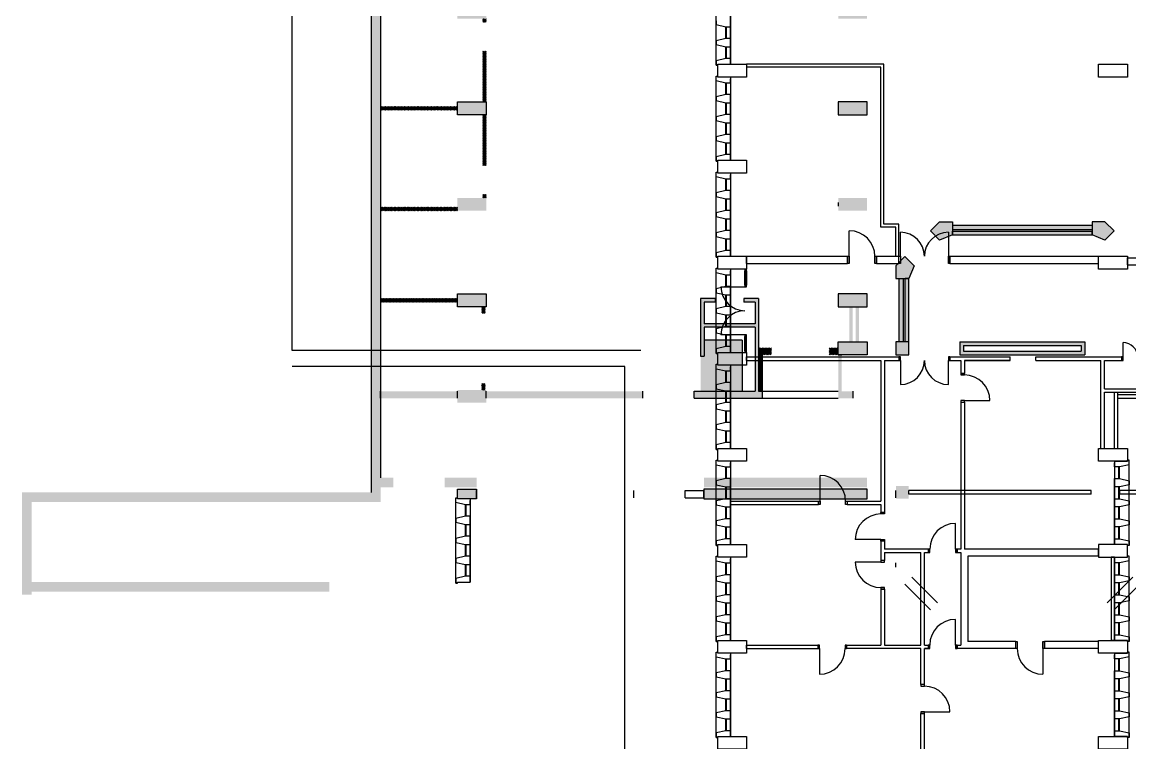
# Model space of a CAD drawing. Header units: millimetres. Extents: x -68315 to 81584, y -44830 to 67795.
# Drawn here: x -68315 to -33706, y -1355 to 21162 of the extents above; entities that cross this region are included whole.
import ezdxf

# ---------------------------------------------------------------- set-up
doc = ezdxf.new("R2010")
doc.units = ezdxf.units.MM
doc.linetypes.add('HIDDEN2', pattern=[4.7625, 3.175, -1.5875])
for name, color, linetype in [('BRICK_WALLS_P4', 1, 'Continuous'), ('COLUMNS_P5', 5, 'Continuous'), ('DOORS_P2', 8, 'Continuous'), ('EXTERNAL_WORKS_P', 254, 'Continuous'), ('MSA-DEMOLISH', 8, 'HIDDEN2'), ('MSA-FITTING', 5, 'Continuous'), ('MSA-HATCH', 8, 'Continuous'), ('MSA-HATCH ELEV1', 252, 'Continuous'), ('MSA-HATCH STORE', 30, 'Continuous'), ('MSA-WALL', 1, 'Continuous'), ('WINDOWS_P2', 4, 'Continuous')]:
    doc.layers.add(name, color=color, linetype=linetype)
pattern_1 = [(45, (-119842.072, -132553.66), (-22.4506403, 22.4506403), []), (135, (-119842.072, -132553.66), (-22.4506403, -22.4506403), [])]

msp = doc.modelspace()

# ---------------------------------------------------------------- hatches: boundary and pattern name
at = {"layer": 'MSA-HATCH', "ltscale": 0.2}
h = msp.add_hatch(dxfattribs=at)
h.set_pattern_fill('ANSI37', color=10, scale=10)
h.set_pattern_definition(pattern_1)
h.paths.add_polyline_path([(-54715.3, 12525.2), (-57115.3, 12525.2), (-57115.3, 12415.2), (-54715.3, 12415.2)])
h.paths.add_polyline_path([(-54715.3, 15380.2), (-57115.3, 15380.2), (-57115.3, 15270.2), (-54715.3, 15270.2)])
h.paths.add_polyline_path([(-53815.3, 15780.2), (-53925.3, 15780.2), (-53925.3, 15670.2), (-53815.3, 15670.2)])
h.paths.add_polyline_path([(-53815.3, 18270.2), (-53925.3, 18270.2), (-53925.3, 16680.2), (-53815.3, 16680.2)])
h.paths.add_polyline_path([(-54715.3, 18525.2), (-57115.3, 18525.2), (-57115.3, 18415.2), (-54715.3, 18415.2)])
h.paths.add_polyline_path([(-53815.3, 20260.2), (-53925.3, 20260.2), (-53925.3, 18670.2), (-53815.3, 18670.2)])
h.paths.add_polyline_path([(-53815.3, 21270.2), (-53925.3, 21270.2), (-53925.3, 21160.2), (-53815.3, 21160.2)])
h.paths.add_polyline_path([(-54715.3, 21670.2), (-57115.3, 21670.2), (-57115.3, 21560.2), (-54715.3, 21560.2)])
h = msp.add_hatch(dxfattribs=at)
h.set_pattern_fill('ANSI37', color=10, scale=10)
h.set_pattern_definition(pattern_1)
h.paths.add_polyline_path([(-53853.3, 9870.2), (-53953.3, 9870.2), (-53953.3, 9670.2), (-53853.3, 9670.2)])
h.paths.add_polyline_path([(-53853.3, 12270.2), (-53953.3, 12270.2), (-53953.3, 12070.2), (-53853.3, 12070.2)])
h = msp.add_hatch(dxfattribs=at)
h.set_pattern_fill('ANSI31', color=10, scale=10)
h.set_pattern_definition([(45, (-119842.072, -132553.66), (-22.45064, 22.45064), [])])
h.paths.add_polyline_path([(-44904.8, 10967.7), (-45304.3, 10967.7), (-45304.3, 9630.2), (-45194.3, 9630.2), (-45194.3, 10770.2), (-44904.8, 10770.2)])
h.paths.add_polyline_path([(-42815.3, 10990.2), (-43104.8, 10990.2), (-43104.8, 10880.2), (-43104.8, 10770.2), (-42815.3, 10770.2)])
h.paths.add_polyline_path([(-44904.8, 10990.2), (-45304.3, 10990.2), (-45304.3, 10967.7), (-44904.8, 10967.7)])
at = {"layer": 'MSA-HATCH ELEV1', "ltscale": 0.2}
h = msp.add_hatch(color=256, dxfattribs=at)
h.dxf.hatch_style = 1
h.paths.add_polyline_path([(-57115.3, 6625.2), (-56715.3, 6625.2), (-56715.3, 6735.2), (-56715.3, 6925.2), (-57115.3, 6925.2), (-57115.3, 30370.2), (-54715.3, 30370.2), (-54715.3, 30270.2), (-53815.3, 30270.2), (-53815.3, 30670.2), (-54415.3, 30670.2), (-54415.3, 33270.2), (-53815.3, 33270.2), (-53815.3, 33670.2), (-54415.3, 33670.2), (-54415.3, 34910.2), (-53115.3, 34910.2), (-53115.3, 34510.2), (-49615.3, 34510.2), (-49615.3, 34910.2), (-47015.3, 34910.2), (-47015.3, 34510.2), (-43615.3, 34510.2), (-43615.3, 34910.2), (-42215.3, 34910.2), (-42215.3, 33670.2), (-42815.3, 33670.2), (-42815.3, 33270.2), (-42215.3, 33270.2), (-42215.3, 30670.2), (-42815.3, 30670.2), (-42815.3, 30270.2), (-42215.3, 30270.2), (-42215.3, 29473.7), (-41915.3, 29473.7), (-41915.3, 30370.2), (-36165.3, 30370.2), (-36165.3, 31170.2), (-31965.3, 31170.2), (-31965.3, 30355.2), (-31665.3, 30355.2), (-31665.3, 36320.2), (834.7, 36320.2), (834.7, 32593.2), (-515.3, 31243.2), (-515.3, 30670.2), (-9915.3, 30670.2), (-9915.3, 30355.2), (5834.7, 30355.2), (5834.7, 32770.2), (1134.7, 32770.2), (1134.7, 36620.2), (-31965.3, 36620.2), (-31965.3, 31470.2), (-36465.3, 31470.2), (-36465.3, 30670.2), (-41915.3, 30670.2), (-41915.3, 35210.2), (-44015.3, 35210.2), (-44015.3, 34910.2), (-46615.3, 34910.2), (-46615.3, 35210.2), (-50015.3, 35210.2), (-50015.3, 34910.2), (-52515.3, 34910.2), (-52515.3, 35210.2), (-54715.3, 35210.2), (-54715.3, 30670.2), (-57415.3, 30670.2), (-57415.3, 6470.2), (-68315.3, 6470.2), (-68315.3, 3270.2), (-68015.3, 3270.2), (-68015.3, 3370.2), (-58715.3, 3370.2), (-58715.3, 3670.2), (-68015.3, 3670.2), (-68015.3, 6170.2), (-57115.3, 6170.2)])
h.paths.add_polyline_path([(-215.3, 30670.2), (-215.3, 31120.2), (1134.7, 32470.2), (5534.7, 32470.2), (5534.7, 30670.2)], flags=16)
h = msp.add_hatch(color=256, dxfattribs=at)
h.dxf.hatch_style = 1
h.paths.add_polyline_path([(-53815.3, 27670.2), (-54715.3, 27670.2), (-54715.3, 27270.2), (-53815.3, 27270.2)])
h.paths.add_polyline_path([(-53815.3, 24670.2), (-54715.3, 24670.2), (-54715.3, 24270.2), (-53815.3, 24270.2)])
h.paths.add_polyline_path([(-53815.3, 21670.2), (-54715.3, 21670.2), (-54715.3, 21270.2), (-53815.3, 21270.2)])
h.paths.add_polyline_path([(-53815.3, 18670.2), (-54715.3, 18670.2), (-54715.3, 18270.2), (-53815.3, 18270.2)])
h.paths.add_polyline_path([(-53815.3, 15670.2), (-54715.3, 15670.2), (-54715.3, 15270.2), (-53941.3, 15270.2), (-53941.3, 15270.2), (-53865.3, 15270.2), (-53815.3, 15270.2)])
h.paths.add_polyline_path([(-53815.3, 12670.2), (-53865.3, 12670.2), (-53865.3, 12670.2), (-53941.3, 12670.2), (-54715.3, 12670.2), (-54715.3, 12270.2), (-53941.3, 12270.2), (-53941.3, 12270.2), (-53865.3, 12270.2), (-53815.3, 12270.2)])
h.paths.add_polyline_path([(-53815.3, 9670.2), (-54715.3, 9670.2), (-54715.3, 9270.2), (-53815.3, 9270.2)])
h.paths.add_polyline_path([(-41915.3, 11170.2), (-42815.3, 11170.2), (-42815.3, 10770.2), (-41915.3, 10770.2)])
h.paths.add_polyline_path([(-41915.3, 12670.2), (-42815.3, 12670.2), (-42815.3, 12270.2), (-41915.3, 12270.2)])
h.paths.add_polyline_path([(-41915.3, 15670.2), (-42815.3, 15670.2), (-42815.3, 15270.2), (-41915.3, 15270.2)])
h.paths.add_polyline_path([(-41915.3, 18670.2), (-42815.3, 18670.2), (-42815.3, 18270.2), (-41915.3, 18270.2)])
h.paths.add_polyline_path([(-41915.3, 21670.2), (-42815.3, 21670.2), (-42815.3, 21270.2), (-41915.3, 21270.2)])
h.paths.add_polyline_path([(-41915.3, 24670.2), (-42815.3, 24670.2), (-42815.3, 24270.2), (-41915.3, 24270.2)])
h.paths.add_polyline_path([(-42065.3, 27670.2), (-42965.3, 27670.2), (-42965.3, 27270.2), (-42065.3, 27270.2)])
h = msp.add_hatch(color=256, dxfattribs=at)
h.dxf.hatch_style = 1
h.paths.add_polyline_path([(-54715.3, 6925.2), (-55115.3, 6925.2), (-55115.3, 6625.2), (-54715.3, 6625.2)])
h.paths.add_polyline_path([(-54115.3, 6925.2), (-54715.3, 6925.2), (-54715.3, 6625.2), (-54115.3, 6625.2)])
h.paths.add_polyline_path([(-54115.3, 6570.2), (-54715.3, 6570.2), (-54715.3, 6270.2), (-54315.3, 6270.2), (-54115.3, 6270.2)])
h.paths.add_polyline_path([(-41915.3, 6925.2), (-47015.3, 6925.2), (-47015.3, 6625.2), (-41915.3, 6625.2)])
h.paths.add_polyline_path([(-41915.3, 6570.2), (-47015.3, 6570.2), (-47015.3, 6270.2), (-41915.3, 6270.2)])
h.paths.add_polyline_path([(-40615.3, 6670.2), (-41015.3, 6670.2), (-41015.3, 6270.2), (-40905.3, 6270.2), (-40615.3, 6270.2)])
h.paths.add_polyline_path([(-40615.3, 11170.2), (-41015.3, 11170.2), (-41015.3, 10770.2), (-40615.3, 10770.2)])
h.paths.add_polyline_path([(-40775.3, 13153.1), (-40915.3, 13153.1), (-40915.3, 11170.2), (-40775.3, 11170.2)])
h.paths.add_polyline_path([(-40615.3, 13153.1), (-40725.3, 13153.1), (-40725.3, 11170.2), (-40615.3, 11170.2)])
h.paths.add_polyline_path([(-40449.6, 13553.1), (-40732.5, 13835.9), (-41015.3, 13553.1), (-41015.3, 13153.1), (-40615.3, 13153.1)])
h.paths.add_polyline_path([(-39248.2, 14920.2), (-39648.2, 14920.2), (-39931, 14637.4), (-39648.2, 14354.5), (-39248.2, 14520.2)])
h.paths.add_polyline_path([(-34882.5, 14820.2), (-39248.2, 14820.2), (-39248.2, 14680.2), (-34882.5, 14680.2)])
h.paths.add_polyline_path([(-34882.5, 14630.2), (-39248.2, 14630.2), (-39248.2, 14520.2), (-34882.5, 14520.2)])
h.paths.add_polyline_path([(-34199.6, 14637.4), (-34482.5, 14920.2), (-34882.5, 14920.2), (-34882.5, 14520.2), (-34482.5, 14354.5)])
h.paths.add_polyline_path([(-35115.3, 11170.2), (-39015.3, 11170.2), (-39015.3, 10770.2), (-35115.3, 10770.2)])
h.paths.add_polyline_path([(-35225.3, 11060.2), (-35225.3, 10880.2), (-38905.3, 10880.2), (-38905.3, 11060.2)], flags=16)
h.paths.add_polyline_path([(-33115.3, 11170.2), (-33515.3, 11170.2), (-33515.3, 10770.2), (-33115.3, 10770.2)])
h = msp.add_hatch(color=256, dxfattribs=at)
h.dxf.hatch_style = 1
h.paths.add_polyline_path([(-56865.3, 9630.2), (-57115.3, 9630.2), (-57115.3, 9410.2), (-56865.3, 9410.2)])
h.paths.add_polyline_path([(-55865.3, 9630.2), (-56865.3, 9630.2), (-56865.3, 9410.2), (-55865.3, 9410.2)])
h.paths.add_polyline_path([(-54715.3, 9630.2), (-55865.3, 9630.2), (-55865.3, 9410.2), (-54715.3, 9410.2)])
h.paths.add_polyline_path([(-48920.3, 9630.2), (-53815.3, 9630.2), (-53815.3, 9410.2), (-48920.3, 9410.2)])
h.paths.add_polyline_path([(-45194.3, 9630.2), (-45304.3, 9630.2), (-45304.3, 12525.2), (-45762.3, 12525.2), (-45762.3, 12415.2), (-45414.3, 12415.2), (-45414.3, 11740.2), (-47010.3, 11740.2), (-47010.3, 12415.2), (-46662.3, 12415.2), (-46662.3, 12525.2), (-47120.3, 12525.2), (-47120.3, 10730.2), (-47010.3, 10730.2), (-47010.3, 11630.2), (-45414.3, 11630.2), (-45414.3, 9630.2), (-47320.3, 9630.2), (-47320.3, 9410.2), (-45194.3, 9410.2)])
h.paths.add_polyline_path([(-42365.3, 9630.2), (-42415.3, 9630.2), (-42705.3, 9630.2), (-42705.3, 10770.2), (-42815.3, 10770.2), (-42815.3, 9410.2), (-42365.3, 9410.2)])
h.paths.add_polyline_path([(-42365.3, 12270.2), (-42475.3, 12270.2), (-42475.3, 11170.2), (-42365.3, 11170.2)])
h.paths.add_polyline_path([(-42165.3, 12270.2), (-42275.3, 12270.2), (-42275.3, 11170.2), (-42165.3, 11170.2)])
at = {"layer": 'MSA-HATCH STORE', "ltscale": 0.2}
h = msp.add_hatch(color=256, dxfattribs=at)
h.dxf.hatch_style = 1
h.paths.add_polyline_path([(-47010.3, 10730.2), (-47120.3, 10730.2), (-47120.3, 9630.2), (-47010.3, 9630.2)])
h.paths.add_polyline_path([(-45814.3, 11230.2), (-47010.3, 11230.2), (-47010.3, 10730.2), (-47010.3, 9630.2), (-45814.3, 9630.2)])

# ---------------------------------------------------------------- linework, layer by layer
at = {"layer": 'BRICK_WALLS_P4', "linetype": 'Continuous'}
for p, q in [((-41395.8, 19845.5), (-45680.6, 19845.5)), ((-41485.8, 19755.5), (-45680.6, 19755.5)), ((-41485.8, 14755.5), (-41485.8, 19755.5)), ((-41395.8, 14845.5), (-41395.8, 19845.5)), ((-42815.3, 15525.2), (-42815.3, 15415.2)), ((-41015.8, 14755.5), (-41485.8, 14755.5)), ((-40925.8, 14845.5), (-41395.8, 14845.5)), ((-41015.8, 13845.5), (-41015.8, 14755.5)), ((-40925.8, 13845.5), (-40925.8, 14845.5)), ((-39248.2, 14630.2), (-34882.5, 14630.2)), ((-39248.2, 14520.2), (-39248.2, 14630.2)), ((-34882.5, 14520.2), (-34882.5, 14630.2)), ((-39248.2, 14520.2), (-34882.5, 14520.2)), ((-45680.6, 13845.5), (-42522.7, 13845.5)), ((-45680.6, 13625.5), (-45680.6, 13845.5)), ((-42522.7, 13845.5), (-42522.7, 13625.5)), ((-41622.7, 13625.5), (-41622.7, 13845.5)), ((-41622.7, 13845.5), (-40925.8, 13845.5)), ((-41015.8, 13845.5), (-40925.8, 13845.5)), ((-40925.8, 13625.5), (-40925.8, 13845.5)), ((-39325.8, 13625.5), (-39325.8, 13845.5)), ((-39325.8, 13845.5), (-34680.6, 13845.5)), ((-34680.6, 13625.5), (-34680.6, 13845.5)), ((-45680.6, 13625.5), (-42522.7, 13625.5)), ((-41622.7, 13625.5), (-40925.8, 13625.5)), ((-39325.8, 13625.5), (-34680.6, 13625.5)), ((-33780.6, 13795.5), (-32880.6, 13795.5)), ((-33780.6, 13575.5), (-33780.6, 13795.5)), ((-33780.6, 13575.5), (-32880.6, 13575.5)), ((-40725.3, 11170.2), (-40725.3, 13153.1)), ((-40615.3, 13153.1), (-40725.3, 13153.1)), ((-40615.3, 11170.2), (-40615.3, 13153.1)), ((-47120.3, 12525.2), (-47120.3, 10730.2)), ((-46662.3, 12525.2), (-47120.3, 12525.2)), ((-46662.3, 12525.2), (-46662.3, 12415.2)), ((-45304.3, 12525.2), (-45762.3, 12525.2)), ((-45762.3, 12525.2), (-45762.3, 12415.2)), ((-45304.3, 12525.2), (-45304.3, 9630.2)), ((-47010.3, 12415.2), (-47010.3, 11740.2)), ((-46662.3, 12415.2), (-47010.3, 12415.2)), ((-45414.3, 12415.2), (-45762.3, 12415.2)), ((-45414.3, 12415.2), (-45414.3, 11740.2)), ((-42475.3, 12270.2), (-42365.3, 12270.2)), ((-42275.3, 12270.2), (-42165.3, 12270.2)), ((-45414.3, 11740.2), (-47010.3, 11740.2)), ((-45414.3, 11630.2), (-47010.3, 11630.2)), ((-47010.3, 11630.2), (-47010.3, 10730.2)), ((-45414.3, 11630.2), (-45414.3, 9630.2)), ((-42475.3, 11170.2), (-42365.3, 11170.2)), ((-42275.3, 11170.2), (-42165.3, 11170.2)), ((-40615.3, 11170.2), (-40725.3, 11170.2)), ((-39015.3, 11170.2), (-39015.3, 10770.2)), ((-39015.3, 11170.2), (-35115.3, 11170.2)), ((-35115.3, 11170.2), (-35115.3, 10770.2)), ((-47120.3, 10730.2), (-47010.3, 10730.2)), ((-42815.3, 10770.2), (-42705.3, 10770.2)), ((-39015.3, 10770.2), (-35115.3, 10770.2)), ((-38905.3, 11060.2), (-38905.3, 10880.2)), ((-38905.3, 11060.2), (-35225.3, 11060.2)), ((-38905.3, 10880.2), (-35225.3, 10880.2)), ((-35225.3, 11060.2), (-35225.3, 10880.2)), ((-45680.6, 10700.5), (-40925.8, 10700.5)), ((-45680.6, 10590.5), (-45680.6, 10700.5)), ((-45680.6, 10590.5), (-41485.6, 10590.5)), ((-45310.6, 10700.5), (-40925.8, 10700.5)), ((-41485.6, 10590.5), (-41485.6, 6200.5)), ((-41375.6, 10590.5), (-40925.8, 10590.5)), ((-41375.6, 10590.5), (-41375.6, 5845.5)), ((-40925.8, 10700.5), (-40925.8, 10590.5)), ((-39325.8, 10700.5), (-39325.8, 10590.5)), ((-39325.8, 10700.5), (-37444.6, 10700.5)), ((-39325.8, 10700.5), (-37444.6, 10700.5)), ((-39325.8, 10590.5), (-38985.6, 10590.5)), ((-38985.6, 10590.5), (-38985.6, 10188.3)), ((-38875.6, 10590.5), (-37444.6, 10590.5)), ((-37444.6, 10590.5), (-38875.6, 10590.5)), ((-38875.6, 10590.5), (-38875.6, 10188.3)), ((-37444.6, 10590.5), (-37444.6, 10700.5)), ((-36644.6, 10590.5), (-36644.6, 10700.5)), ((-36644.6, 10700.5), (-33966.7, 10700.5)), ((-36644.6, 10700.5), (-34564.5, 10700.5)), ((-36644.6, 10590.5), (-34610.6, 10590.5)), ((-36644.6, 10590.5), (-34610.6, 10590.5)), ((-34610.6, 7845.5), (-34610.6, 10590.5)), ((-34500.6, 10590.5), (-33966.7, 10590.5)), ((-34500.6, 9707.1), (-34500.6, 10590.5)), ((-33966.7, 10700.5), (-33966.7, 10590.5)), ((-38985.6, 10188.3), (-38875.6, 10188.3)), ((-34500.6, 9707.1), (-32780.6, 9707.1)), ((-57115.3, 9410.2), (-57115.3, 9630.2)), ((-54715.3, 9410.2), (-54715.3, 9630.2)), ((-53815.3, 9410.2), (-53815.3, 9630.2)), ((-48920.3, 9410.2), (-48920.3, 9630.2)), ((-47320.3, 9630.2), (-45414.3, 9630.2)), ((-47320.3, 9410.2), (-47320.3, 9630.2)), ((-47320.3, 9410.2), (-45194.3, 9410.2)), ((-45304.3, 9630.2), (-45194.3, 9630.2)), ((-42365.3, 9630.2), (-42365.3, 9410.2)), ((-34500.6, 7845.5), (-34500.6, 9597.1)), ((-34500.6, 9597.1), (-32780.6, 9597.1)), ((-34188.4, 7845.5), (-34188.4, 9597.1)), ((-34078.4, 7845.5), (-34078.4, 9597.1)), ((-34078.4, 9523.7), (-32780.6, 9523.7)), ((-34078.4, 9413.7), (-32780.6, 9413.7)), ((-38985.6, 9288.3), (-38875.6, 9288.3)), ((-38985.6, 9288.3), (-38985.6, 4700.5)), ((-38875.6, 9288.3), (-38875.6, 4700.5)), ((-34610.6, 7845.5), (-34500.6, 7845.5)), ((-34188.4, 7845.5), (-34078.4, 7845.5)), ((-54115.3, 6305.2), (-54115.3, 6525.2)), ((-49199.1, 6305.2), (-49199.1, 6525.2)), ((-47599.1, 6305.2), (-47599.1, 6525.2)), ((-47599.1, 6525.2), (-47015.3, 6525.2)), ((-47599.1, 6305.2), (-47015.3, 6305.2)), ((-47015.3, 6305.2), (-47015.3, 6525.2)), ((-41915.3, 6305.2), (-41915.3, 6525.2)), ((-41015.3, 6305.2), (-41015.3, 6525.2)), ((-40615.3, 6415.2), (-40615.3, 6525.2)), ((-34915.3, 6525.2), (-40615.3, 6525.2)), ((-34915.3, 6415.2), (-40615.3, 6415.2)), ((-34915.3, 6415.2), (-34915.3, 6525.2)), ((-33515.3, 6525.2), (-34015.3, 6525.2)), ((-34015.3, 6415.2), (-34015.3, 6525.2)), ((-33515.3, 6415.2), (-34015.3, 6415.2)), ((-46180.6, 6200.5), (-43435.6, 6200.5)), ((-46180.6, 6090.5), (-46180.6, 6200.5)), ((-46180.6, 6090.5), (-43435.6, 6090.5)), ((-43435.6, 6200.5), (-43435.6, 6090.5)), ((-42535.6, 6200.5), (-42535.6, 6090.5)), ((-42535.6, 6200.5), (-41485.6, 6200.5)), ((-42535.6, 6090.5), (-41485.6, 6090.5)), ((-41485.6, 6090.5), (-41485.6, 5845.5)), ((-41375.6, 5845.5), (-41485.6, 5845.5)), ((-41375.6, 4945.5), (-41485.6, 4945.5)), ((-41485.6, 4945.5), (-41485.6, 4345.5)), ((-41375.6, 4945.5), (-41375.6, 4700.5)), ((-40005.6, 4700.5), (-41375.6, 4700.5)), ((-41375.6, 4590.5), (-41375.6, 4345.5)), ((-41375.6, 4590.5), (-40235.6, 4590.5)), ((-40235.6, 1700.5), (-40235.6, 4590.5)), ((-40125.6, 4590.5), (-40005.6, 4590.5)), ((-40125.6, 1700.5), (-40125.6, 4590.5)), ((-40005.6, 4700.5), (-40005.6, 4590.5)), ((-39105.6, 4700.5), (-39105.6, 4590.5)), ((-38985.6, 4700.5), (-39105.6, 4700.5)), ((-39105.6, 4590.5), (-38985.6, 4590.5)), ((-38985.6, 4590.5), (-38985.6, 1700.5)), ((-34680.6, 4700.5), (-38875.6, 4700.5)), ((-34680.6, 4480.5), (-34680.6, 4700.5)), ((-41375.6, 4345.5), (-41485.6, 4345.5)), ((-34680.6, 4480.5), (-38765.6, 4480.5)), ((-38765.6, 4480.5), (-38765.6, 1810.5)), ((-34290.6, 4445.5), (-34290.6, 1845.5)), ((-34180.6, 4445.5), (-34290.6, 4445.5)), ((-34180.6, 1845.5), (-34180.6, 4445.5)), ((-41375.6, 3445.5), (-41485.6, 3445.5)), ((-41485.6, 3445.5), (-41485.6, 1700.5)), ((-41375.6, 3445.5), (-41375.6, 1700.5)), ((-37273.1, 1810.5), (-38765.6, 1810.5)), ((-37273.1, 1590.5), (-37273.1, 1810.5)), ((-34680.6, 1810.5), (-36373.1, 1810.5)), ((-36373.1, 1590.5), (-36373.1, 1810.5)), ((-34680.6, 1590.5), (-34680.6, 1810.5)), ((-34180.6, 1845.5), (-34290.6, 1845.5)), ((-45680.6, 1590.5), (-45680.6, 1700.5)), ((-45680.6, 1700.5), (-43454.1, 1700.5)), ((-45680.6, 1590.5), (-43454.1, 1590.5)), ((-43454.1, 1700.5), (-43454.1, 1590.5)), ((-42554.1, 1700.5), (-42554.1, 1590.5)), ((-42554.1, 1700.5), (-41485.6, 1700.5)), ((-40235.6, 1590.5), (-42554.1, 1590.5)), ((-41375.6, 1700.5), (-40235.6, 1700.5)), ((-40235.6, 464.7), (-40235.6, 1590.5)), ((-40125.6, 1700.5), (-40005.9, 1700.5)), ((-40125.6, 464.7), (-40125.6, 1590.5)), ((-40125.6, 1590.5), (-40005.9, 1590.5)), ((-40005.9, 1590.5), (-40125.6, 1590.5)), ((-40005.9, 1700.5), (-40005.9, 1590.5)), ((-39105.9, 1700.5), (-39105.9, 1590.5)), ((-39105.9, 1700.5), (-38985.6, 1700.5)), ((-37273.1, 1590.5), (-39105.9, 1590.5)), ((-34680.6, 1590.5), (-36373.1, 1590.5)), ((-40125.6, 464.7), (-40235.6, 464.7)), ((-40125.6, -435.3), (-40235.6, -435.3)), ((-40235.6, -2854.5), (-40235.6, -435.3)), ((-40125.6, -2854.5), (-40125.6, -435.3))]:
    msp.add_line(p, q, dxfattribs=at)
at = {"layer": 'COLUMNS_P5', "linetype": 'Continuous'}
for p, q in [((-57415.3, 30670.2), (-57415.3, 6470.2)), ((-57115.3, 30370.2), (-57115.3, 6925.2)), ((-39648.2, 14920.2), (-39931, 14637.4)), ((-39648.2, 14920.2), (-39248.2, 14920.2)), ((-39248.2, 14920.2), (-39248.2, 14520.2)), ((-34882.5, 14920.2), (-34882.5, 14520.2)), ((-34482.5, 14920.2), (-34882.5, 14920.2)), ((-34482.5, 14920.2), (-34199.6, 14637.4)), ((-39931, 14637.4), (-39648.2, 14354.5)), ((-39248.2, 14820.2), (-34882.5, 14820.2)), ((-39248.2, 14680.2), (-34882.5, 14680.2)), ((-34199.6, 14637.4), (-34482.5, 14354.5)), ((-39248.2, 14520.2), (-39648.2, 14354.5)), ((-34482.5, 14354.5), (-34882.5, 14520.2)), ((-41015.3, 13553.1), (-40732.5, 13835.9)), ((-41015.3, 13553.1), (-41015.3, 13153.1)), ((-40732.5, 13835.9), (-40449.6, 13553.1)), ((-40449.6, 13553.1), (-40615.3, 13153.1)), ((-41015.3, 13303.1), (-41015.3, 13170.2)), ((-41015.3, 13153.1), (-40615.3, 13153.1)), ((-40915.3, 11170.2), (-40915.3, 13153.1)), ((-40775.3, 11170.2), (-40775.3, 13153.1)), ((-41015.3, 4137.4), (-41015.3, 4270.2)), ((-40520.3, 3816.7), (-39718.9, 3015.2)), ((-33610.3, 3816.7), (-34411.8, 3015.2)), ((-40732.5, 3604.5), (-39931, 2803.1)), ((-33398.2, 3604.5), (-34199.6, 2803.1)), ((-34199.6, 2803.1), (-33398.2, 3604.5))]:
    msp.add_line(p, q, dxfattribs=at)
for points in [[(-46580.6, 19445.5), (-46580.6, 19845.5), (-45680.6, 19845.5), (-45680.6, 19445.5), (-46580.6, 19445.5)], [(-33780.6, 19845.5), (-33780.6, 19445.5), (-34680.6, 19445.5), (-34680.6, 19845.5), (-33780.6, 19845.5)], [(-54715.3, 18270.2), (-54715.3, 18670.2), (-53815.3, 18670.2), (-53815.3, 18270.2), (-54715.3, 18270.2)], [(-41915.3, 18270.2), (-41915.3, 18670.2), (-42815.3, 18670.2), (-42815.3, 18270.2), (-41915.3, 18270.2)], [(-46580.6, 16445.5), (-46580.6, 16845.5), (-45680.6, 16845.5), (-45680.6, 16445.5), (-46580.6, 16445.5)], [(-46580.6, 13445.5), (-46580.6, 13845.5), (-45680.6, 13845.5), (-45680.6, 13445.5), (-46580.6, 13445.5)], [(-33780.6, 13845.5), (-33780.6, 13445.5), (-34680.6, 13445.5), (-34680.6, 13845.5), (-33780.6, 13845.5)], [(-54715.3, 12270.2), (-54715.3, 12670.2), (-53815.3, 12670.2), (-53815.3, 12270.2), (-54715.3, 12270.2)], [(-41915.3, 12270.2), (-41915.3, 12670.2), (-42815.3, 12670.2), (-42815.3, 12270.2), (-41915.3, 12270.2)], [(-41915.3, 11170.2), (-41915.3, 10770.2), (-42815.3, 10770.2), (-42815.3, 11170.2), (-41915.3, 11170.2)], [(-40615.3, 11170.2), (-41015.3, 11170.2), (-41015.3, 10770.2), (-40615.3, 10770.2), (-40615.3, 11170.2)], [(-46580.6, 10445.5), (-46580.6, 10845.5), (-45680.6, 10845.5), (-45680.6, 10445.5), (-46580.6, 10445.5)], [(-46580.6, 7445.5), (-46580.6, 7845.5), (-45680.6, 7845.5), (-45680.6, 7445.5), (-46580.6, 7445.5)], [(-33780.6, 7845.5), (-33780.6, 7445.5), (-34680.6, 7445.5), (-34680.6, 7845.5), (-33780.6, 7845.5)], [(-54115.3, 6270.2), (-54715.3, 6270.2), (-54715.3, 6570.2), (-54115.3, 6570.2), (-54115.3, 6270.2)], [(-41915.3, 6570.2), (-47015.3, 6570.2), (-47015.3, 6270.2), (-41915.3, 6270.2), (-41915.3, 6570.2)], [(-46580.6, 4445.5), (-46580.6, 4845.5), (-45680.6, 4845.5), (-45680.6, 4445.5), (-46580.6, 4445.5)], [(-33780.6, 4445.5), (-33780.6, 4845.5), (-34680.6, 4845.5), (-34680.6, 4445.5), (-33780.6, 4445.5)], [(-46580.6, 1445.5), (-46580.6, 1845.5), (-45680.6, 1845.5), (-45680.6, 1445.5), (-46580.6, 1445.5)], [(-33780.6, 1845.5), (-33780.6, 1445.5), (-34680.6, 1445.5), (-34680.6, 1845.5), (-33780.6, 1845.5)], [(-46580.6, -1554.5), (-46580.6, -1154.5), (-45680.6, -1154.5), (-45680.6, -1554.5), (-46580.6, -1554.5)], [(-33780.6, -1154.5), (-33780.6, -1554.5), (-34680.6, -1554.5), (-34680.6, -1154.5), (-33780.6, -1154.5)]]:
    msp.add_lwpolyline(points, dxfattribs=at)
at = {"layer": 'DOORS_P2', "linetype": 'Continuous'}
for p, q in [((-42472.7, 13845.5), (-42472.7, 14645.5)), ((-40875.8, 13845.5), (-40875.8, 14595.5)), ((-39375.8, 14595.5), (-39375.8, 13845.5)), ((-45730.6, 12945.5), (-45730.6, 13395.5)), ((-45705.6, 12945.5), (-45705.6, 13395.5)), ((-45680.6, 13395.5), (-45680.6, 12945.5)), ((-46480.6, 12895.5), (-45730.6, 12895.5)), ((-45730.6, 11395.5), (-46480.6, 11395.5)), ((-45730.6, 10895.5), (-45730.6, 11345.5)), ((-45705.6, 10895.5), (-45705.6, 11345.5)), ((-45680.6, 10895.5), (-45680.6, 11345.5)), ((-33916.7, 10700.5), (-33916.7, 11150.5)), ((-40875.8, 10590.5), (-40875.8, 9840.5)), ((-39375.8, 9840.5), (-39375.8, 10590.5)), ((-38875.6, 9338.3), (-38075.6, 9338.3)), ((-43385.6, 6200.5), (-43385.6, 7000.5)), ((-39155.6, 4700.5), (-39155.6, 5500.5)), ((-41485.6, 4995.5), (-42285.6, 4995.5)), ((-41485.6, 4295.5), (-42285.6, 4295.5)), ((-39155.9, 1700.5), (-39155.9, 2500.5)), ((-43404.1, 1590.5), (-43404.1, 790.5)), ((-36423.1, 1590.5), (-36423.1, 790.5)), ((-40125.6, -385.3), (-39325.6, -385.3))]:
    msp.add_line(p, q, dxfattribs=at)
for points in [[(-42522.7, 13845.5), (-42472.7, 13845.5), (-42472.7, 13625.5), (-42522.7, 13625.5), (-42522.7, 13845.5)], [(-41672.7, 13845.5), (-41622.7, 13845.5), (-41622.7, 13625.5), (-41672.7, 13625.5), (-41672.7, 13845.5)], [(-40875.8, 13845.5), (-40875.8, 13625.5), (-40925.8, 13625.5), (-40925.8, 13845.5), (-40875.8, 13845.5)], [(-39325.8, 13845.5), (-39325.8, 13625.5), (-39375.8, 13625.5), (-39375.8, 13845.5), (-39325.8, 13845.5)], [(-45680.6, 13395.5), (-45680.6, 13445.5), (-45730.6, 13445.5), (-45730.6, 13395.5), (-45680.6, 13395.5)], [(-45680.6, 12895.5), (-45680.6, 12945.5), (-45730.6, 12945.5), (-45730.6, 12895.5), (-45680.6, 12895.5)], [(-45680.6, 11345.5), (-45680.6, 11395.5), (-45730.6, 11395.5), (-45730.6, 11345.5), (-45680.6, 11345.5)], [(-45680.6, 10845.5), (-45680.6, 10895.5), (-45730.6, 10895.5), (-45730.6, 10845.5), (-45680.6, 10845.5)], [(-40875.8, 10590.5), (-40875.8, 10700.5), (-40925.8, 10700.5), (-40925.8, 10590.5), (-40875.8, 10590.5)], [(-39325.8, 10590.5), (-39325.8, 10700.5), (-39375.8, 10700.5), (-39375.8, 10590.5), (-39325.8, 10590.5)], [(-33916.7, 10590.5), (-33916.7, 10700.5), (-33966.7, 10700.5), (-33966.7, 10590.5), (-33916.7, 10590.5)], [(-38875.6, 10138.3), (-38875.6, 10188.3), (-38985.6, 10188.3), (-38985.6, 10138.3), (-38875.6, 10138.3)], [(-38875.6, 9288.3), (-38875.6, 9338.3), (-38985.6, 9338.3), (-38985.6, 9288.3), (-38875.6, 9288.3)], [(-43435.6, 6200.5), (-43385.6, 6200.5), (-43385.6, 6090.5), (-43435.6, 6090.5), (-43435.6, 6200.5)], [(-42585.6, 6200.5), (-42535.6, 6200.5), (-42535.6, 6090.5), (-42585.6, 6090.5), (-42585.6, 6200.5)], [(-41485.6, 5795.5), (-41485.6, 5845.5), (-41375.6, 5845.5), (-41375.6, 5795.5), (-41485.6, 5795.5)], [(-41485.6, 4945.5), (-41485.6, 4995.5), (-41375.6, 4995.5), (-41375.6, 4945.5), (-41485.6, 4945.5)], [(-39955.6, 4700.5), (-40005.6, 4700.5), (-40005.6, 4590.5), (-39955.6, 4590.5), (-39955.6, 4700.5)], [(-39105.6, 4700.5), (-39155.6, 4700.5), (-39155.6, 4590.5), (-39105.6, 4590.5), (-39105.6, 4700.5)], [(-41485.6, 4345.5), (-41485.6, 4295.5), (-41375.6, 4295.5), (-41375.6, 4345.5), (-41485.6, 4345.5)], [(-41485.6, 3495.5), (-41485.6, 3445.5), (-41375.6, 3445.5), (-41375.6, 3495.5), (-41485.6, 3495.5)], [(-37223.1, 1590.5), (-37273.1, 1590.5), (-37273.1, 1810.5), (-37223.1, 1810.5), (-37223.1, 1590.5)], [(-36373.1, 1590.5), (-36423.1, 1590.5), (-36423.1, 1810.5), (-36373.1, 1810.5), (-36373.1, 1590.5)], [(-43454.1, 1590.5), (-43404.1, 1590.5), (-43404.1, 1700.5), (-43454.1, 1700.5), (-43454.1, 1590.5)], [(-42604.1, 1590.5), (-42554.1, 1590.5), (-42554.1, 1700.5), (-42604.1, 1700.5), (-42604.1, 1590.5)], [(-39955.9, 1700.5), (-40005.9, 1700.5), (-40005.9, 1590.5), (-39955.9, 1590.5), (-39955.9, 1700.5)], [(-39105.9, 1700.5), (-39155.9, 1700.5), (-39155.9, 1590.5), (-39105.9, 1590.5), (-39105.9, 1700.5)], [(-40125.6, 414.7), (-40125.6, 464.7), (-40235.6, 464.7), (-40235.6, 414.7), (-40125.6, 414.7)], [(-40125.6, -435.3), (-40125.6, -385.3), (-40235.6, -385.3), (-40235.6, -435.3), (-40125.6, -435.3)]]:
    msp.add_lwpolyline(points, dxfattribs=at)
for centre, radius, start, end in [((-42472.7, 13845.5), 800, 0, 90), ((-40875.8, 13845.5), 750, 0, 90), ((-39375.8, 13845.5), 750, 90, 180), ((-45730.6, 12895.5), 750, 180, 270), ((-45730.6, 11395.5), 750, 90, 180), ((-33916.7, 10700.5), 450, 0, 90), ((-40875.8, 10590.5), 750, 270, 0), ((-39375.8, 10590.5), 750, 180, 270), ((-38875.6, 9338.3), 800, 0, 90), ((-43385.6, 6200.5), 800, 0, 90), ((-41485.6, 4995.5), 800, 90, 180), ((-39155.6, 4700.5), 800, 90, 180), ((-41485.6, 4295.5), 800, 180, 270), ((-39155.9, 1700.5), 800, 90, 180), ((-43404.1, 1590.5), 800, 270, 0), ((-36423.1, 1590.5), 800, 180, 270), ((-40125.6, -385.3), 800, 0, 90)]:
    msp.add_arc(centre, radius, start, end, dxfattribs=at)
at = {"layer": 'EXTERNAL_WORKS_P', "linetype": 'Continuous'}
for p, q in [((-59880.6, 10906.8), (-59880.6, 34445.5)), ((-48980.6, 10906.8), (-59880.6, 10906.8)), ((-49480.6, 10406.8), (-59880.6, 10406.8))]:
    msp.add_line(p, q, dxfattribs=at)
msp.add_lwpolyline([(-21880.6, -15154.5), (-49480.6, -15154.5), (-49480.6, 10406.8)], dxfattribs=at)
at = {"layer": 'MSA-DEMOLISH', "linetype": 'Continuous'}
for p, q in [((-45194.3, 9630.2), (-42815.3, 9630.2)), ((-45194.3, 9410.2), (-42815.3, 9410.2))]:
    msp.add_line(p, q, dxfattribs=at)
at = {"layer": 'MSA-FITTING', "ltscale": 0.2}
for q in [(-47010.3, 11230.2), (-45814.3, 9630.2)]:
    msp.add_line((-45814.3, 11230.2), q, dxfattribs=at)
at = {"layer": 'MSA-WALL', "linetype": 'Continuous'}
msp.add_line((-45194.3, 10770.2), (-45194.3, 9410.2), dxfattribs=at)
at = {"layer": 'WINDOWS_P2', "linetype": 'Continuous'}
for p, q in [((-46630.6, 19814.2), (-46630.6, 22476.8)), ((-46180.6, 22445.5), (-46180.6, 19845.5)), ((-46180.6, 19845.5), (-46180.6, 21899.2)), ((-46630.6, 21205.8), (-46630.6, 21085.2)), ((-46630.6, 21085.2), (-46330.6, 21016.8)), ((-46330.6, 21016.8), (-46180.6, 21016.8)), ((-46330.6, 20649.2), (-46330.6, 21016.8)), ((-46310.6, 20649.2), (-46310.6, 21016.8)), ((-46180.6, 21016.8), (-46180.6, 20649.2)), ((-46330.6, 20649.2), (-46630.6, 20580.8)), ((-46630.6, 20580.8), (-46630.6, 20460.2)), ((-46630.6, 20460.2), (-46330.6, 20391.8)), ((-46180.6, 20649.2), (-46330.6, 20649.2)), ((-46330.6, 20024.2), (-46330.6, 20391.8)), ((-46330.6, 20391.8), (-46180.6, 20391.8)), ((-46310.6, 20024.2), (-46310.6, 20391.8)), ((-46180.6, 20391.8), (-46180.6, 20024.2)), ((-46330.6, 20024.2), (-46630.6, 19955.8)), ((-46630.6, 19955.8), (-46630.6, 19814.2)), ((-46630.6, 19814.2), (-46580.6, 19814.2)), ((-46580.6, 19845.5), (-46180.6, 19845.5)), ((-46580.6, 19814.2), (-46580.6, 19845.5)), ((-46180.6, 20024.2), (-46330.6, 20024.2)), ((-46630.6, 16814.2), (-46630.6, 19476.8)), ((-46630.6, 19476.8), (-46580.6, 19476.8)), ((-46180.6, 19445.5), (-46180.6, 16845.5)), ((-46180.6, 19266.8), (-46180.6, 19395.5)), ((-46630.6, 19335.2), (-46330.6, 19266.8)), ((-46330.6, 18899.2), (-46330.6, 19266.8)), ((-46330.6, 19266.8), (-46180.6, 19266.8)), ((-46310.6, 18899.2), (-46310.6, 19266.8)), ((-46330.6, 18899.2), (-46630.6, 18830.8)), ((-46630.6, 18830.8), (-46630.6, 18710.2)), ((-46630.6, 18710.2), (-46330.6, 18641.8)), ((-46180.6, 18899.2), (-46330.6, 18899.2)), ((-46180.6, 16845.5), (-46180.6, 18899.2)), ((-46330.6, 18641.8), (-46180.6, 18641.8)), ((-46330.6, 18274.2), (-46330.6, 18641.8)), ((-46310.6, 18274.2), (-46310.6, 18641.8)), ((-46180.6, 18641.8), (-46180.6, 18274.2)), ((-46330.6, 18274.2), (-46630.6, 18205.8)), ((-46630.6, 18205.8), (-46630.6, 18085.2)), ((-46630.6, 18085.2), (-46330.6, 18016.8)), ((-46180.6, 18274.2), (-46330.6, 18274.2)), ((-46330.6, 18016.8), (-46180.6, 18016.8)), ((-46330.6, 17649.2), (-46330.6, 18016.8)), ((-46310.6, 17649.2), (-46310.6, 18016.8)), ((-46180.6, 18016.8), (-46180.6, 17649.2)), ((-46330.6, 17649.2), (-46630.6, 17580.8)), ((-46630.6, 17580.8), (-46630.6, 17460.2)), ((-46630.6, 17460.2), (-46330.6, 17391.8)), ((-46180.6, 17649.2), (-46330.6, 17649.2)), ((-46330.6, 17391.8), (-46180.6, 17391.8)), ((-46330.6, 17024.2), (-46330.6, 17391.8)), ((-46310.6, 17024.2), (-46310.6, 17391.8)), ((-46180.6, 17391.8), (-46180.6, 17024.2)), ((-46330.6, 17024.2), (-46630.6, 16955.8)), ((-46180.6, 17024.2), (-46330.6, 17024.2)), ((-46630.6, 16955.8), (-46630.6, 16814.2)), ((-46630.6, 16814.2), (-46580.6, 16814.2)), ((-46580.6, 16845.5), (-46180.6, 16845.5)), ((-46580.6, 16814.2), (-46580.6, 16845.5)), ((-46630.6, 13814.2), (-46630.6, 16476.8)), ((-46630.6, 16476.8), (-46580.6, 16476.8)), ((-46630.6, 16335.2), (-46330.6, 16266.8)), ((-46330.6, 16266.8), (-46180.6, 16266.8)), ((-46330.6, 15899.2), (-46330.6, 16266.8)), ((-46310.6, 15899.2), (-46310.6, 16266.8)), ((-46180.6, 16445.5), (-46180.6, 13845.5)), ((-46180.6, 16266.8), (-46180.6, 16395.5)), ((-46330.6, 15899.2), (-46630.6, 15830.8)), ((-46630.6, 15830.8), (-46630.6, 15710.2)), ((-46630.6, 15710.2), (-46330.6, 15641.8)), ((-46180.6, 15899.2), (-46330.6, 15899.2)), ((-46330.6, 15274.2), (-46330.6, 15641.8)), ((-46330.6, 15641.8), (-46180.6, 15641.8)), ((-46310.6, 15274.2), (-46310.6, 15641.8)), ((-46180.6, 13845.5), (-46180.6, 15899.2)), ((-46180.6, 15641.8), (-46180.6, 15274.2)), ((-46330.6, 15274.2), (-46630.6, 15205.8)), ((-46180.6, 15274.2), (-46330.6, 15274.2)), ((-46630.6, 15205.8), (-46630.6, 15085.2)), ((-46630.6, 15085.2), (-46330.6, 15016.8)), ((-46330.6, 15016.8), (-46180.6, 15016.8)), ((-46330.6, 14649.2), (-46330.6, 15016.8)), ((-46310.6, 14649.2), (-46310.6, 15016.8)), ((-46180.6, 15016.8), (-46180.6, 14649.2)), ((-46330.6, 14649.2), (-46630.6, 14580.8)), ((-46630.6, 14580.8), (-46630.6, 14460.2)), ((-46180.6, 14649.2), (-46330.6, 14649.2)), ((-46630.6, 14460.2), (-46330.6, 14391.8)), ((-46330.6, 14024.2), (-46330.6, 14391.8)), ((-46330.6, 14391.8), (-46180.6, 14391.8)), ((-46310.6, 14024.2), (-46310.6, 14391.8)), ((-46180.6, 14391.8), (-46180.6, 14024.2)), ((-46330.6, 14024.2), (-46630.6, 13955.8)), ((-46630.6, 13955.8), (-46630.6, 13814.2)), ((-46580.6, 13814.2), (-46580.6, 13845.5)), ((-46580.6, 13845.5), (-46180.6, 13845.5)), ((-46180.6, 14024.2), (-46330.6, 14024.2)), ((-46630.6, 13814.2), (-46580.6, 13814.2)), ((-46630.6, 13476.8), (-46580.6, 13476.8)), ((-46630.6, 10814.2), (-46630.6, 13476.8)), ((-46630.6, 13335.2), (-46330.6, 13266.8)), ((-46330.6, 13266.8), (-46180.6, 13266.8)), ((-46330.6, 12899.2), (-46330.6, 13266.8)), ((-46310.6, 12899.2), (-46310.6, 13266.8)), ((-46180.6, 13445.5), (-46180.6, 10845.5)), ((-46180.6, 13266.8), (-46180.6, 13395.5)), ((-46330.6, 12899.2), (-46630.6, 12830.8)), ((-46630.6, 12830.8), (-46630.6, 12710.2)), ((-46180.6, 12899.2), (-46330.6, 12899.2)), ((-46180.6, 10845.5), (-46180.6, 12899.2)), ((-46630.6, 12710.2), (-46330.6, 12641.8)), ((-46330.6, 12641.8), (-46180.6, 12641.8)), ((-46330.6, 12274.2), (-46330.6, 12641.8)), ((-46310.6, 12274.2), (-46310.6, 12641.8)), ((-46180.6, 12641.8), (-46180.6, 12274.2)), ((-46330.6, 12274.2), (-46630.6, 12205.8)), ((-46630.6, 12205.8), (-46630.6, 12085.2)), ((-46180.6, 12274.2), (-46330.6, 12274.2)), ((-46630.6, 12085.2), (-46330.6, 12016.8)), ((-46330.6, 12016.8), (-46180.6, 12016.8)), ((-46330.6, 11649.2), (-46330.6, 12016.8)), ((-46310.6, 11649.2), (-46310.6, 12016.8)), ((-46180.6, 12016.8), (-46180.6, 11649.2)), ((-46330.6, 11649.2), (-46630.6, 11580.8)), ((-46630.6, 11580.8), (-46630.6, 11460.2)), ((-46630.6, 11460.2), (-46330.6, 11391.8)), ((-46180.6, 11649.2), (-46330.6, 11649.2)), ((-46330.6, 11391.8), (-46180.6, 11391.8)), ((-46330.6, 11024.2), (-46330.6, 11391.8)), ((-46310.6, 11024.2), (-46310.6, 11391.8)), ((-46180.6, 11391.8), (-46180.6, 11024.2)), ((-46330.6, 11024.2), (-46630.6, 10955.8)), ((-46630.6, 10955.8), (-46630.6, 10814.2)), ((-46630.6, 10814.2), (-46580.6, 10814.2)), ((-46580.6, 10845.5), (-46180.6, 10845.5)), ((-46580.6, 10814.2), (-46580.6, 10845.5)), ((-46180.6, 11024.2), (-46330.6, 11024.2)), ((-46630.6, 7814.2), (-46630.6, 10476.8)), ((-46630.6, 10476.8), (-46580.6, 10476.8)), ((-46180.6, 10445.5), (-46180.6, 7845.5)), ((-46180.6, 10266.8), (-46180.6, 10395.5)), ((-46630.6, 10335.2), (-46330.6, 10266.8)), ((-46330.6, 10266.8), (-46180.6, 10266.8)), ((-46330.6, 9899.2), (-46330.6, 10266.8)), ((-46310.6, 9899.2), (-46310.6, 10266.8)), ((-46330.6, 9899.2), (-46630.6, 9830.8)), ((-46630.6, 9830.8), (-46630.6, 9710.2)), ((-46630.6, 9710.2), (-46330.6, 9641.8)), ((-46180.6, 9899.2), (-46330.6, 9899.2)), ((-46180.6, 7845.5), (-46180.6, 9899.2)), ((-46330.6, 9641.8), (-46180.6, 9641.8)), ((-46330.6, 9274.2), (-46330.6, 9641.8)), ((-46310.6, 9274.2), (-46310.6, 9641.8)), ((-46180.6, 9641.8), (-46180.6, 9274.2)), ((-46330.6, 9274.2), (-46630.6, 9205.8)), ((-46630.6, 9205.8), (-46630.6, 9085.2)), ((-46630.6, 9085.2), (-46330.6, 9016.8)), ((-46180.6, 9274.2), (-46330.6, 9274.2)), ((-46330.6, 9016.8), (-46180.6, 9016.8)), ((-46330.6, 8649.2), (-46330.6, 9016.8)), ((-46310.6, 8649.2), (-46310.6, 9016.8)), ((-46180.6, 9016.8), (-46180.6, 8649.2)), ((-46330.6, 8649.2), (-46630.6, 8580.8)), ((-46630.6, 8580.8), (-46630.6, 8460.2)), ((-46630.6, 8460.2), (-46330.6, 8391.8)), ((-46180.6, 8649.2), (-46330.6, 8649.2)), ((-46330.6, 8024.2), (-46330.6, 8391.8)), ((-46330.6, 8391.8), (-46180.6, 8391.8)), ((-46310.6, 8024.2), (-46310.6, 8391.8)), ((-46180.6, 8391.8), (-46180.6, 8024.2)), ((-46330.6, 8024.2), (-46630.6, 7955.8)), ((-46180.6, 8024.2), (-46330.6, 8024.2)), ((-46630.6, 7955.8), (-46630.6, 7814.2)), ((-46630.6, 7814.2), (-46580.6, 7814.2)), ((-46580.6, 7845.5), (-46180.6, 7845.5)), ((-46580.6, 7814.2), (-46580.6, 7845.5)), ((-46630.6, 7476.8), (-46580.6, 7476.8)), ((-46630.6, 4814.2), (-46630.6, 7476.8)), ((-46630.6, 7335.2), (-46330.6, 7266.8)), ((-46180.6, 7445.5), (-46180.6, 4845.5)), ((-46180.6, 7266.8), (-46180.6, 7395.5)), ((-34180.6, 7445.5), (-34180.6, 4845.5)), ((-34180.6, 7266.8), (-34180.6, 7395.5)), ((-33730.6, 7335.2), (-34030.6, 7266.8)), ((-33730.6, 7476.8), (-33780.6, 7476.8)), ((-33730.6, 4814.2), (-33730.6, 7476.8)), ((-46330.6, 7266.8), (-46180.6, 7266.8)), ((-46330.6, 6899.2), (-46330.6, 7266.8)), ((-46310.6, 6899.2), (-46310.6, 7266.8)), ((-34030.6, 7266.8), (-34180.6, 7266.8)), ((-34050.6, 6899.2), (-34050.6, 7266.8)), ((-34030.6, 6899.2), (-34030.6, 7266.8)), ((-46330.6, 6899.2), (-46630.6, 6830.8)), ((-46630.6, 6830.8), (-46630.6, 6710.2)), ((-46630.6, 6710.2), (-46330.6, 6641.8)), ((-46180.6, 6899.2), (-46330.6, 6899.2)), ((-46330.6, 6641.8), (-46180.6, 6641.8)), ((-46330.6, 6274.2), (-46330.6, 6641.8)), ((-46310.6, 6274.2), (-46310.6, 6641.8)), ((-46180.6, 4845.5), (-46180.6, 6899.2)), ((-46180.6, 6641.8), (-46180.6, 6274.2)), ((-34180.6, 4845.5), (-34180.6, 6899.2)), ((-34180.6, 6899.2), (-34030.6, 6899.2)), ((-34180.6, 6641.8), (-34180.6, 6274.2)), ((-34030.6, 6641.8), (-34180.6, 6641.8)), ((-34050.6, 6274.2), (-34050.6, 6641.8)), ((-34030.6, 6899.2), (-33730.6, 6830.8)), ((-33730.6, 6710.2), (-34030.6, 6641.8)), ((-34030.6, 6274.2), (-34030.6, 6641.8)), ((-33730.6, 6830.8), (-33730.6, 6710.2)), ((-54765.3, 3638.9), (-54765.3, 6301.5)), ((-54765.3, 6301.5), (-54715.3, 6301.5)), ((-54315.3, 6270.2), (-54315.3, 3670.2)), ((-46330.6, 6274.2), (-46630.6, 6205.8)), ((-46180.6, 6274.2), (-46330.6, 6274.2)), ((-34180.6, 6274.2), (-34030.6, 6274.2)), ((-34030.6, 6274.2), (-33730.6, 6205.8)), ((-54765.3, 6159.9), (-54465.3, 6091.5)), ((-54465.3, 5723.9), (-54465.3, 6091.5)), ((-54465.3, 6091.5), (-54315.3, 6091.5)), ((-54445.3, 5723.9), (-54445.3, 6091.5)), ((-54315.3, 6091.5), (-54315.3, 6220.2)), ((-46630.6, 6205.8), (-46630.6, 6085.2)), ((-46630.6, 6085.2), (-46330.6, 6016.8)), ((-46330.6, 6016.8), (-46180.6, 6016.8)), ((-46330.6, 5649.2), (-46330.6, 6016.8)), ((-46310.6, 5649.2), (-46310.6, 6016.8)), ((-46180.6, 6016.8), (-46180.6, 5649.2)), ((-34030.6, 6016.8), (-34180.6, 6016.8)), ((-34180.6, 6016.8), (-34180.6, 5649.2)), ((-34050.6, 5649.2), (-34050.6, 6016.8)), ((-33730.6, 6085.2), (-34030.6, 6016.8)), ((-34030.6, 5649.2), (-34030.6, 6016.8)), ((-33730.6, 6205.8), (-33730.6, 6085.2)), ((-54465.3, 5723.9), (-54765.3, 5655.5)), ((-54765.3, 5655.5), (-54765.3, 5534.9)), ((-54315.3, 5723.9), (-54465.3, 5723.9)), ((-54315.3, 3670.2), (-54315.3, 5723.9)), ((-46330.6, 5649.2), (-46630.6, 5580.8)), ((-46630.6, 5580.8), (-46630.6, 5460.2)), ((-46180.6, 5649.2), (-46330.6, 5649.2)), ((-34180.6, 5649.2), (-34030.6, 5649.2)), ((-34030.6, 5649.2), (-33730.6, 5580.8)), ((-33730.6, 5580.8), (-33730.6, 5460.2)), ((-54765.3, 5534.9), (-54465.3, 5466.5)), ((-54465.3, 5466.5), (-54315.3, 5466.5)), ((-54465.3, 5098.9), (-54465.3, 5466.5)), ((-54445.3, 5098.9), (-54445.3, 5466.5)), ((-54315.3, 5466.5), (-54315.3, 5098.9)), ((-46630.6, 5460.2), (-46330.6, 5391.8)), ((-46330.6, 5391.8), (-46180.6, 5391.8)), ((-46330.6, 5024.2), (-46330.6, 5391.8)), ((-46310.6, 5024.2), (-46310.6, 5391.8)), ((-46180.6, 5391.8), (-46180.6, 5024.2)), ((-34180.6, 5391.8), (-34180.6, 5024.2)), ((-34030.6, 5391.8), (-34180.6, 5391.8)), ((-34050.6, 5024.2), (-34050.6, 5391.8)), ((-33730.6, 5460.2), (-34030.6, 5391.8)), ((-34030.6, 5024.2), (-34030.6, 5391.8)), ((-54465.3, 5098.9), (-54765.3, 5030.5)), ((-54765.3, 5030.5), (-54765.3, 4909.9)), ((-54765.3, 4909.9), (-54465.3, 4841.5)), ((-54315.3, 5098.9), (-54465.3, 5098.9)), ((-46330.6, 5024.2), (-46630.6, 4955.8)), ((-46630.6, 4955.8), (-46630.6, 4814.2)), ((-46580.6, 4814.2), (-46580.6, 4845.5)), ((-46580.6, 4845.5), (-46180.6, 4845.5)), ((-46180.6, 5024.2), (-46330.6, 5024.2)), ((-34180.6, 5024.2), (-34030.6, 5024.2)), ((-33780.6, 4845.5), (-34180.6, 4845.5)), ((-34030.6, 5024.2), (-33730.6, 4955.8)), ((-33780.6, 4814.2), (-33780.6, 4845.5)), ((-33730.6, 4955.8), (-33730.6, 4814.2)), ((-54465.3, 4841.5), (-54315.3, 4841.5)), ((-54465.3, 4473.9), (-54465.3, 4841.5)), ((-54445.3, 4473.9), (-54445.3, 4841.5)), ((-54315.3, 4841.5), (-54315.3, 4473.9)), ((-46630.6, 4814.2), (-46580.6, 4814.2)), ((-33730.6, 4814.2), (-33780.6, 4814.2)), ((-54465.3, 4473.9), (-54765.3, 4405.5)), ((-54765.3, 4405.5), (-54765.3, 4284.9)), ((-54765.3, 4284.9), (-54465.3, 4216.5)), ((-54315.3, 4473.9), (-54465.3, 4473.9)), ((-54465.3, 4216.5), (-54315.3, 4216.5)), ((-54465.3, 3848.9), (-54465.3, 4216.5)), ((-54445.3, 3848.9), (-54445.3, 4216.5)), ((-54315.3, 4216.5), (-54315.3, 3848.9)), ((-46630.6, 1814.2), (-46630.6, 4476.8)), ((-46630.6, 4476.8), (-46580.6, 4476.8)), ((-46630.6, 4335.2), (-46330.6, 4266.8)), ((-46330.6, 4266.8), (-46180.6, 4266.8)), ((-46330.6, 3899.2), (-46330.6, 4266.8)), ((-46310.6, 3899.2), (-46310.6, 4266.8)), ((-46180.6, 4445.5), (-46180.6, 1845.5)), ((-46180.6, 4266.8), (-46180.6, 4395.5)), ((-34180.6, 4445.5), (-34180.6, 1845.5)), ((-34180.6, 4266.8), (-34180.6, 4395.5)), ((-34030.6, 4266.8), (-34180.6, 4266.8)), ((-34050.6, 3899.2), (-34050.6, 4266.8)), ((-33730.6, 4335.2), (-34030.6, 4266.8)), ((-34030.6, 3899.2), (-34030.6, 4266.8)), ((-33730.6, 4476.8), (-33780.6, 4476.8)), ((-33730.6, 1814.2), (-33730.6, 4476.8)), ((-54465.3, 3848.9), (-54765.3, 3780.5)), ((-54315.3, 3848.9), (-54465.3, 3848.9)), ((-46330.6, 3899.2), (-46630.6, 3830.8)), ((-46630.6, 3830.8), (-46630.6, 3710.2)), ((-46180.6, 3899.2), (-46330.6, 3899.2)), ((-46180.6, 1845.5), (-46180.6, 3899.2)), ((-34180.6, 3899.2), (-34030.6, 3899.2)), ((-34180.6, 1845.5), (-34180.6, 3899.2)), ((-34030.6, 3899.2), (-33730.6, 3830.8)), ((-33730.6, 3830.8), (-33730.6, 3710.2)), ((-54765.3, 3780.5), (-54765.3, 3638.9)), ((-54765.3, 3638.9), (-54715.3, 3638.9)), ((-54715.3, 3670.2), (-54315.3, 3670.2)), ((-54715.3, 3638.9), (-54715.3, 3670.2)), ((-46630.6, 3710.2), (-46330.6, 3641.8)), ((-46330.6, 3641.8), (-46180.6, 3641.8)), ((-46330.6, 3274.2), (-46330.6, 3641.8)), ((-46310.6, 3274.2), (-46310.6, 3641.8)), ((-46180.6, 3641.8), (-46180.6, 3274.2)), ((-34030.6, 3641.8), (-34180.6, 3641.8)), ((-34180.6, 3641.8), (-34180.6, 3274.2)), ((-34050.6, 3274.2), (-34050.6, 3641.8)), ((-33730.6, 3710.2), (-34030.6, 3641.8)), ((-34030.6, 3274.2), (-34030.6, 3641.8)), ((-46330.6, 3274.2), (-46630.6, 3205.8)), ((-46630.6, 3205.8), (-46630.6, 3085.2)), ((-46180.6, 3274.2), (-46330.6, 3274.2)), ((-34180.6, 3274.2), (-34030.6, 3274.2)), ((-34030.6, 3274.2), (-33730.6, 3205.8)), ((-33730.6, 3205.8), (-33730.6, 3085.2)), ((-46630.6, 3085.2), (-46330.6, 3016.8)), ((-46330.6, 3016.8), (-46180.6, 3016.8)), ((-46330.6, 2649.2), (-46330.6, 3016.8)), ((-46310.6, 2649.2), (-46310.6, 3016.8)), ((-46180.6, 3016.8), (-46180.6, 2649.2)), ((-34180.6, 3016.8), (-34180.6, 2649.2)), ((-34030.6, 3016.8), (-34180.6, 3016.8)), ((-34050.6, 2649.2), (-34050.6, 3016.8)), ((-33730.6, 3085.2), (-34030.6, 3016.8)), ((-34030.6, 2649.2), (-34030.6, 3016.8)), ((-46330.6, 2649.2), (-46630.6, 2580.8)), ((-46630.6, 2580.8), (-46630.6, 2460.2)), ((-46630.6, 2460.2), (-46330.6, 2391.8)), ((-46180.6, 2649.2), (-46330.6, 2649.2)), ((-34180.6, 2649.2), (-34030.6, 2649.2)), ((-34030.6, 2649.2), (-33730.6, 2580.8)), ((-33730.6, 2460.2), (-34030.6, 2391.8)), ((-33730.6, 2580.8), (-33730.6, 2460.2)), ((-46330.6, 2391.8), (-46180.6, 2391.8)), ((-46330.6, 2024.2), (-46330.6, 2391.8)), ((-46310.6, 2024.2), (-46310.6, 2391.8)), ((-46180.6, 2391.8), (-46180.6, 2024.2)), ((-34030.6, 2391.8), (-34180.6, 2391.8)), ((-34180.6, 2391.8), (-34180.6, 2024.2)), ((-34050.6, 2024.2), (-34050.6, 2391.8)), ((-34030.6, 2024.2), (-34030.6, 2391.8)), ((-46330.6, 2024.2), (-46630.6, 1955.8)), ((-46630.6, 1955.8), (-46630.6, 1814.2)), ((-46630.6, 1814.2), (-46580.6, 1814.2)), ((-46580.6, 1814.2), (-46580.6, 1845.5)), ((-46580.6, 1845.5), (-46180.6, 1845.5)), ((-46180.6, 2024.2), (-46330.6, 2024.2)), ((-34180.6, 2024.2), (-34030.6, 2024.2)), ((-33780.6, 1845.5), (-34180.6, 1845.5)), ((-34030.6, 2024.2), (-33730.6, 1955.8)), ((-33780.6, 1814.2), (-33780.6, 1845.5)), ((-33730.6, 1814.2), (-33780.6, 1814.2)), ((-33730.6, 1955.8), (-33730.6, 1814.2)), ((-46630.6, -1185.8), (-46630.6, 1476.8)), ((-46630.6, 1476.8), (-46580.6, 1476.8)), ((-46180.6, 1445.5), (-46180.6, -1154.5)), ((-46180.6, 1266.8), (-46180.6, 1395.5)), ((-34180.6, 1445.5), (-34180.6, -1154.5)), ((-34180.6, 1266.8), (-34180.6, 1395.5)), ((-33730.6, 1476.8), (-33780.6, 1476.8)), ((-33730.6, -1185.8), (-33730.6, 1476.8)), ((-46630.6, 1335.2), (-46330.6, 1266.8)), ((-46330.6, 1266.8), (-46180.6, 1266.8)), ((-46330.6, 899.2), (-46330.6, 1266.8)), ((-46310.6, 899.2), (-46310.6, 1266.8)), ((-34030.6, 1266.8), (-34180.6, 1266.8)), ((-34050.6, 899.2), (-34050.6, 1266.8)), ((-33730.6, 1335.2), (-34030.6, 1266.8)), ((-34030.6, 899.2), (-34030.6, 1266.8)), ((-46330.6, 899.2), (-46630.6, 830.8)), ((-46630.6, 830.8), (-46630.6, 710.2)), ((-46630.6, 710.2), (-46330.6, 641.8)), ((-46180.6, 899.2), (-46330.6, 899.2)), ((-46180.6, -1154.5), (-46180.6, 899.2)), ((-34180.6, -1154.5), (-34180.6, 899.2)), ((-34180.6, 899.2), (-34030.6, 899.2)), ((-34030.6, 899.2), (-33730.6, 830.8)), ((-33730.6, 710.2), (-34030.6, 641.8)), ((-33730.6, 830.8), (-33730.6, 710.2)), ((-46330.6, 274.2), (-46330.6, 641.8)), ((-46330.6, 641.8), (-46180.6, 641.8)), ((-46310.6, 274.2), (-46310.6, 641.8)), ((-46180.6, 641.8), (-46180.6, 274.2)), ((-34030.6, 641.8), (-34180.6, 641.8)), ((-34180.6, 641.8), (-34180.6, 274.2)), ((-34050.6, 274.2), (-34050.6, 641.8)), ((-34030.6, 274.2), (-34030.6, 641.8)), ((-46330.6, 274.2), (-46630.6, 205.8)), ((-46630.6, 205.8), (-46630.6, 85.2)), ((-46630.6, 85.2), (-46330.6, 16.8)), ((-46180.6, 274.2), (-46330.6, 274.2)), ((-46330.6, -350.8), (-46330.6, 16.8)), ((-46330.6, 16.8), (-46180.6, 16.8)), ((-46310.6, -350.8), (-46310.6, 16.8)), ((-46180.6, 16.8), (-46180.6, -350.8)), ((-34180.6, 274.2), (-34030.6, 274.2)), ((-34030.6, 16.8), (-34180.6, 16.8)), ((-34180.6, 16.8), (-34180.6, -350.8)), ((-34050.6, -350.8), (-34050.6, 16.8)), ((-34030.6, 274.2), (-33730.6, 205.8)), ((-33730.6, 85.2), (-34030.6, 16.8)), ((-34030.6, -350.8), (-34030.6, 16.8)), ((-33730.6, 205.8), (-33730.6, 85.2)), ((-46330.6, -350.8), (-46630.6, -419.2)), ((-46630.6, -419.2), (-46630.6, -539.8)), ((-46630.6, -539.8), (-46330.6, -608.2)), ((-46180.6, -350.8), (-46330.6, -350.8)), ((-46330.6, -975.8), (-46330.6, -608.2)), ((-46330.6, -608.2), (-46180.6, -608.2)), ((-46310.6, -975.8), (-46310.6, -608.2)), ((-46180.6, -608.2), (-46180.6, -975.8)), ((-34180.6, -350.8), (-34030.6, -350.8)), ((-34030.6, -608.2), (-34180.6, -608.2)), ((-34180.6, -608.2), (-34180.6, -975.8)), ((-34050.6, -975.8), (-34050.6, -608.2)), ((-34030.6, -350.8), (-33730.6, -419.2)), ((-33730.6, -539.8), (-34030.6, -608.2)), ((-34030.6, -975.8), (-34030.6, -608.2)), ((-33730.6, -419.2), (-33730.6, -539.8)), ((-46330.6, -975.8), (-46630.6, -1044.2)), ((-46180.6, -975.8), (-46330.6, -975.8)), ((-34180.6, -975.8), (-34030.6, -975.8)), ((-34030.6, -975.8), (-33730.6, -1044.2)), ((-46630.6, -1044.2), (-46630.6, -1185.8)), ((-46630.6, -1185.8), (-46580.6, -1185.8)), ((-46580.6, -1185.8), (-46580.6, -1154.5)), ((-46580.6, -1154.5), (-46180.6, -1154.5)), ((-33780.6, -1154.5), (-34180.6, -1154.5)), ((-33780.6, -1185.8), (-33780.6, -1154.5)), ((-33730.6, -1185.8), (-33780.6, -1185.8)), ((-33730.6, -1044.2), (-33730.6, -1185.8))]:
    msp.add_line(p, q, dxfattribs=at)
for points in [[(-46180.6, 19445.5), (-46580.6, 19445.5), (-46580.6, 19476.8)], [(-46180.6, 16445.5), (-46580.6, 16445.5), (-46580.6, 16476.8)], [(-46180.6, 13445.5), (-46580.6, 13445.5), (-46580.6, 13476.8)], [(-46180.6, 10445.5), (-46580.6, 10445.5), (-46580.6, 10476.8)], [(-46180.6, 7445.5), (-46580.6, 7445.5), (-46580.6, 7476.8)], [(-34180.6, 7445.5), (-33780.6, 7445.5), (-33780.6, 7476.8)], [(-54315.3, 6270.2), (-54715.3, 6270.2), (-54715.3, 6301.5)], [(-46180.6, 4445.5), (-46580.6, 4445.5), (-46580.6, 4476.8)], [(-34180.6, 4445.5), (-33780.6, 4445.5), (-33780.6, 4476.8)], [(-46180.6, 1445.5), (-46580.6, 1445.5), (-46580.6, 1476.8)], [(-34180.6, 1445.5), (-33780.6, 1445.5), (-33780.6, 1476.8)]]:
    msp.add_lwpolyline(points, dxfattribs=at)

doc.saveas('drawing.dxf')
